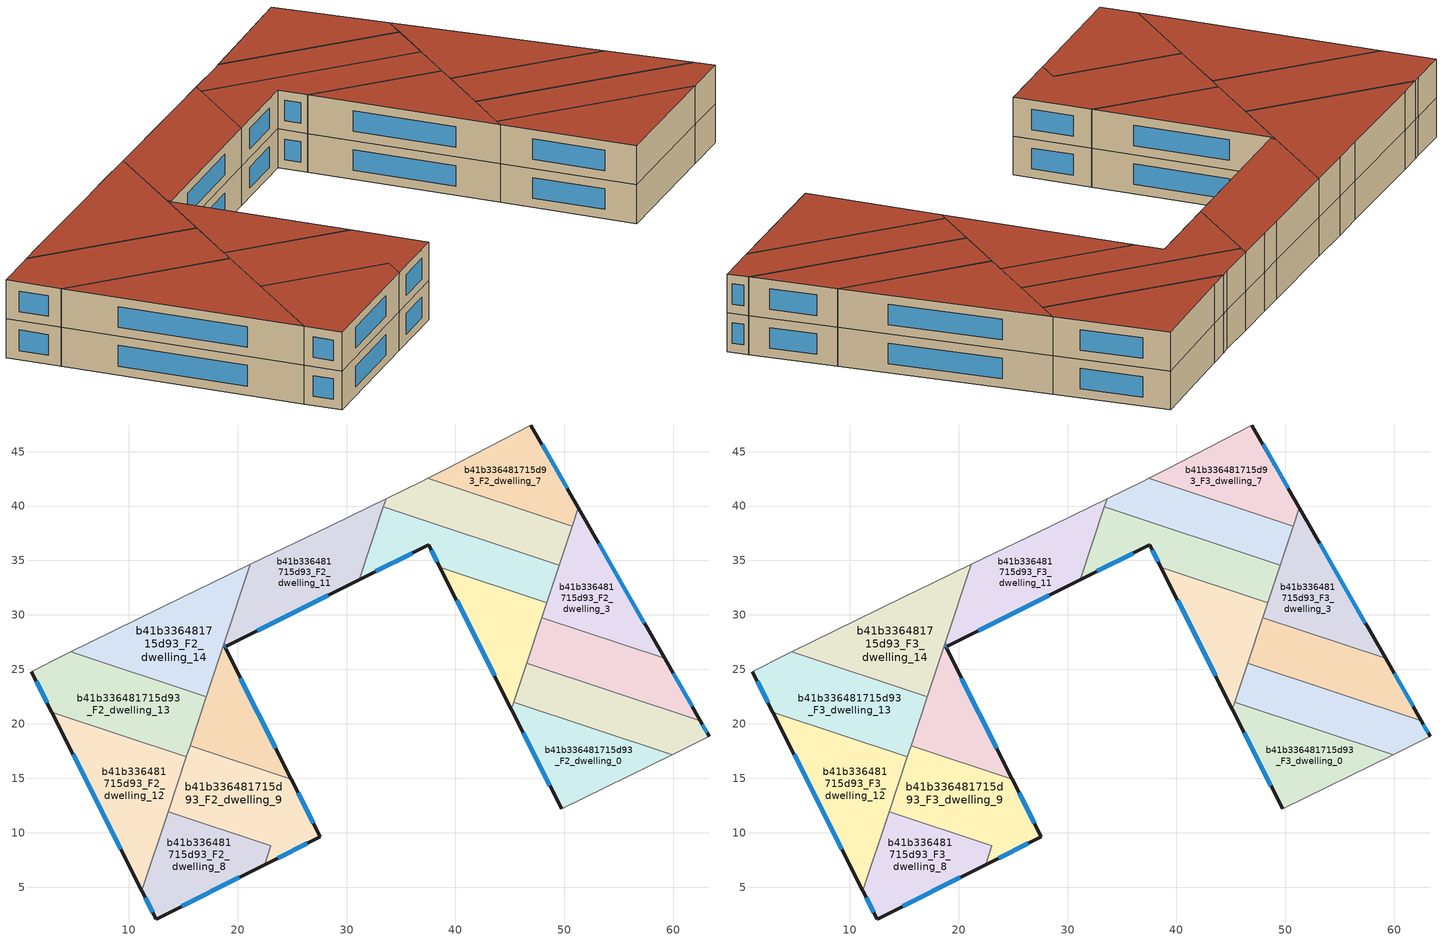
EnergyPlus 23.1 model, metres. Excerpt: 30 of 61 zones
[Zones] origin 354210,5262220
b41b336481715d93_F2_dwelling_0
 floor to b41b336481715d93_F1_dwelling_0 (EU_floor_Construction): 59.89,17.18 49.75,12.18 45.13,21.34 45.35,22 z6
 wall outside (EU_wall_Construction): 45.13,21.34 49.75,12.18 z6:9
 wall to b41b336481715d93_F2_dwelling_1 (EU_wall_Construction): 59.89,17.18 45.35,22 z6:9
 wall adiabatic (EU_wall_Construction): 49.75,12.18 59.89,17.18 z6:9
 wall to b41b336481715d93_F2_dwelling_4 (EU_wall_Construction): 45.35,22 45.13,21.34 z6:9
 window (EU_Window_Construction): 46.22,19.19 48.66,14.33 z6.7:8.3
b41b336481715d93_F2_dwelling_1
 floor to b41b336481715d93_F1_dwelling_1 (EU_floor_Construction): 62.5,20.26 63.3,18.86 59.89,17.18 45.35,22 46.53,25.56 z6
 wall outside (EU_wall_Construction): 63.3,18.86 62.5,20.26 z6:9
 wall adiabatic (EU_wall_Construction): 59.89,17.18 63.3,18.86 z6:9
 wall to b41b336481715d93_F2_dwelling_2 (EU_wall_Construction): 62.5,20.26 46.53,25.56 z6:9
 wall to b41b336481715d93_F2_dwelling_4 (EU_wall_Construction): 46.53,25.56 45.35,22 z6:9
 window (EU_Window_Construction): 63.11,19.19 62.69,19.93 z6.7:8.3
b41b336481715d93_F2_dwelling_10
 floor to b41b336481715d93_F1_dwelling_10 (EU_floor_Construction): 18.93,27.13 18.8,27.06 24.92,14.91 15.64,18 18.78,27.44 z6
 wall outside (EU_wall_Construction): 24.92,14.91 18.8,27.06 18.93,27.13 z6:9
 wall to b41b336481715d93_F2_dwelling_11 (EU_wall_Construction): 18.93,27.13 18.78,27.44 z6:9
 wall to b41b336481715d93_F2_dwelling_9 (EU_wall_Construction): 15.64,18 24.92,14.91 z6:9
 wall to b41b336481715d93_F2_dwelling_14 (EU_wall_Construction): 18.78,27.44 17.12,22.47 z6:9
 wall to b41b336481715d93_F2_dwelling_13 (EU_wall_Construction): 17.12,22.47 15.64,18 z6:9
 window (EU_Window_Construction): 18.83,27.08 18.9,27.11 / 23.48,17.76 20.24,24.21 z6.7:8.3
b41b336481715d93_F2_dwelling_11
 floor to b41b336481715d93_F1_dwelling_11 (EU_floor_Construction): 33.64,40.69 31.17,33.25 18.93,27.13 18.78,27.44 21.17,34.65 28.44,38.16 30.41,39.13 z6
 wall outside (EU_wall_Construction): 18.93,27.13 31.17,33.25 z6:9
 wall adiabatic (EU_wall_Construction): 33.64,40.69 30.41,39.13 28.44,38.16 21.17,34.65 z6:9
 wall to b41b336481715d93_F2_dwelling_5 (EU_wall_Construction): 31.17,33.25 33.39,39.94 z6:9
 wall to b41b336481715d93_F2_dwelling_14 (EU_wall_Construction): 21.17,34.65 18.78,27.44 z6:9
 wall to b41b336481715d93_F2_dwelling_6 (EU_wall_Construction): 33.39,39.94 33.64,40.69 z6:9
 window (EU_Window_Construction): 21.81,28.57 28.29,31.81 z6.7:8.3
b41b336481715d93_F2_dwelling_12
 floor to b41b336481715d93_F1_dwelling_12 (EU_floor_Construction): 15.29,16.96 11.21,4.65 2.93,21.06 z6
 wall outside (EU_wall_Construction): 2.93,21.06 11.21,4.65 z6:9
 wall to b41b336481715d93_F2_dwelling_13 (EU_wall_Construction): 15.29,16.96 2.93,21.06 z6:9
 wall to b41b336481715d93_F2_dwelling_8 (EU_wall_Construction): 11.21,4.65 13.63,11.94 z6:9
 wall to b41b336481715d93_F2_dwelling_9 (EU_wall_Construction): 13.63,11.94 15.29,16.96 z6:9
 window (EU_Window_Construction): 4.88,17.21 9.26,8.5 z6.7:8.3
b41b336481715d93_F2_dwelling_13
 floor to b41b336481715d93_F1_dwelling_13 (EU_floor_Construction): 17.12,22.47 15.29,16.96 2.93,21.06 1.05,24.8 4.12,26.35 4.66,26.61 z6
 wall outside (EU_wall_Construction): 1.05,24.8 2.93,21.06 z6:9
 wall adiabatic (EU_wall_Construction): 4.66,26.61 4.12,26.35 1.05,24.8 z6:9
 wall to b41b336481715d93_F2_dwelling_14 (EU_wall_Construction): 17.12,22.47 4.66,26.61 z6:9
 wall to b41b336481715d93_F2_dwelling_9 (EU_wall_Construction): 15.29,16.96 15.64,17.99 z6:9
 window (EU_Window_Construction): 1.49,23.92 2.49,21.94 z6.7:8.3
b41b336481715d93_F2_dwelling_14
 floor to b41b336481715d93_F1_dwelling_14 (EU_floor_Construction): 21.17,34.65 17.12,22.47 4.66,26.61 6.44,27.49 15.02,31.66 17.57,32.91 z6
 wall adiabatic (EU_wall_Construction): 21.17,34.65 17.57,32.91 15.02,31.66 6.44,27.49 4.66,26.61 z6:9
b41b336481715d93_F2_dwelling_2
 floor to b41b336481715d93_F1_dwelling_2 (EU_floor_Construction): 59.21,26 62.5,20.26 46.53,25.56 47.92,29.75 z6
 wall outside (EU_wall_Construction): 62.5,20.26 59.21,26 z6:9
 wall to b41b336481715d93_F2_dwelling_3 (EU_wall_Construction): 59.21,26 47.92,29.75 z6:9
 wall to b41b336481715d93_F2_dwelling_4 (EU_wall_Construction): 47.92,29.75 46.53,25.56 z6:9
 window (EU_Window_Construction): 61.73,21.61 59.98,24.65 z6.7:8.3
b41b336481715d93_F2_dwelling_3
 floor to b41b336481715d93_F1_dwelling_3 (EU_floor_Construction): 51.28,39.85 59.21,26 47.92,29.75 z6
 wall outside (EU_wall_Construction): 59.21,26 51.28,39.85 z6:9
 wall to b41b336481715d93_F2_dwelling_6 (EU_wall_Construction): 50.71,38.14 49.53,34.58 z6:9
 wall to b41b336481715d93_F2_dwelling_5 (EU_wall_Construction): 49.53,34.58 48.38,31.13 z6:9
 wall to b41b336481715d93_F2_dwelling_7 (EU_wall_Construction): 51.28,39.85 50.71,38.14 z6:9
 wall to b41b336481715d93_F2_dwelling_4 (EU_wall_Construction): 48.38,31.13 47.92,29.75 z6:9
 window (EU_Window_Construction): 57.35,29.25 53.14,36.6 z6.7:8.3
b41b336481715d93_F2_dwelling_4
 floor to b41b336481715d93_F1_dwelling_4 (EU_floor_Construction): 48.38,31.13 45.13,21.34 38.55,34.4 z6
 wall outside (EU_wall_Construction): 38.55,34.4 45.13,21.34 z6:9
 wall to b41b336481715d93_F2_dwelling_5 (EU_wall_Construction): 48.38,31.13 38.55,34.4 z6:9
 window (EU_Window_Construction): 40.1,31.33 43.59,24.41 z6.7:8.3
b41b336481715d93_F2_dwelling_5
 floor to b41b336481715d93_F1_dwelling_5 (EU_floor_Construction): 49.53,34.58 48.38,31.13 38.55,34.4 37.53,36.44 31.17,33.25 33.39,39.94 z6
 wall outside (EU_wall_Construction): 31.17,33.25 37.53,36.44 38.55,34.4 z6:9
 wall to b41b336481715d93_F2_dwelling_6 (EU_wall_Construction): 49.53,34.58 33.39,39.94 z6:9
 window (EU_Window_Construction): 37.77,35.96 38.31,34.88 / 32.66,34 36.03,35.69 z6.7:8.3
b41b336481715d93_F2_dwelling_6
 floor to b41b336481715d93_F1_dwelling_6 (EU_floor_Construction): 50.71,38.14 49.53,34.58 33.39,39.94 33.64,40.69 36.84,42.25 37.43,42.55 z6
 wall to b41b336481715d93_F2_dwelling_7 (EU_wall_Construction): 50.71,38.14 37.43,42.55 z6:9
 wall adiabatic (EU_wall_Construction): 37.43,42.55 36.84,42.25 33.64,40.69 z6:9
b41b336481715d93_F2_dwelling_7
 floor to b41b336481715d93_F1_dwelling_7 (EU_floor_Construction): 46.93,47.44 51.28,39.85 50.71,38.14 37.43,42.55 39.09,43.39 z6
 wall outside (EU_wall_Construction): 51.28,39.85 46.93,47.44 z6:9
 wall adiabatic (EU_wall_Construction): 46.93,47.44 39.09,43.39 37.43,42.55 z6:9
 window (EU_Window_Construction): 50.26,41.64 47.96,45.66 z6.7:8.3
b41b336481715d93_F2_dwelling_8
 floor to b41b336481715d93_F1_dwelling_8 (EU_floor_Construction): 23.05,8.81 22.47,7.07 12.5,2.08 11.21,4.65 13.63,11.94 z6
 wall outside (EU_wall_Construction): 11.21,4.65 12.5,2.08 22.47,7.07 z6:9
 wall to b41b336481715d93_F2_dwelling_9 (EU_wall_Construction): 22.47,7.07 23.05,8.81 13.63,11.94 z6:9
 window (EU_Window_Construction): 14.84,3.25 20.13,5.9 / 11.51,4.04 12.2,2.68 z6.7:8.3
b41b336481715d93_F2_dwelling_9
 floor to b41b336481715d93_F1_dwelling_9 (EU_floor_Construction): 24.92,14.91 27.58,9.63 22.47,7.07 23.05,8.81 13.63,11.94 15.64,18 z6
 wall outside (EU_wall_Construction): 22.47,7.07 27.58,9.63 24.92,14.91 z6:9
 window (EU_Window_Construction): 26.96,10.87 25.55,13.67 / 23.67,7.67 26.38,9.03 z6.7:8.3
b41b336481715d93_F3_dwelling_0
 floor to b41b336481715d93_F2_dwelling_0 (EU_floor_Construction): 59.89,17.18 49.75,12.18 45.13,21.34 45.35,22 z9
 wall outside (EU_wall_Construction): 45.13,21.34 49.75,12.18 z9:12
 wall to b41b336481715d93_F3_dwelling_1 (EU_wall_Construction): 59.89,17.18 45.35,22 z9:12
 wall adiabatic (EU_wall_Construction): 49.75,12.18 59.89,17.18 z9:12
 wall to b41b336481715d93_F3_dwelling_4 (EU_wall_Construction): 45.35,22 45.13,21.34 z9:12
 window (EU_Window_Construction): 46.22,19.19 48.66,14.33 z9.7:11.3
 roof outside (EU_roof_Construction): 59.89,17.18 45.35,22 45.13,21.34 49.75,12.18 z12
b41b336481715d93_F3_dwelling_1
 floor to b41b336481715d93_F2_dwelling_1 (EU_floor_Construction): 62.5,20.26 63.3,18.86 59.89,17.18 45.35,22 46.53,25.56 z9
 wall outside (EU_wall_Construction): 63.3,18.86 62.5,20.26 z9:12
 wall adiabatic (EU_wall_Construction): 59.89,17.18 63.3,18.86 z9:12
 wall to b41b336481715d93_F3_dwelling_2 (EU_wall_Construction): 62.5,20.26 46.53,25.56 z9:12
 wall to b41b336481715d93_F3_dwelling_4 (EU_wall_Construction): 46.53,25.56 45.35,22 z9:12
 window (EU_Window_Construction): 63.11,19.19 62.69,19.93 z9.7:11.3
 roof outside (EU_roof_Construction): 63.3,18.86 62.5,20.26 46.53,25.56 45.35,22 59.89,17.18 z12
b41b336481715d93_F3_dwelling_10
 floor to b41b336481715d93_F2_dwelling_10 (EU_floor_Construction): 18.93,27.13 18.8,27.06 24.92,14.91 15.64,18 18.78,27.44 z9
 wall outside (EU_wall_Construction): 24.92,14.91 18.8,27.06 18.93,27.13 z9:12
 wall to b41b336481715d93_F3_dwelling_11 (EU_wall_Construction): 18.93,27.13 18.78,27.44 z9:12
 wall to b41b336481715d93_F3_dwelling_9 (EU_wall_Construction): 15.64,18 24.92,14.91 z9:12
 wall to b41b336481715d93_F3_dwelling_14 (EU_wall_Construction): 18.78,27.44 17.12,22.47 z9:12
 wall to b41b336481715d93_F3_dwelling_13 (EU_wall_Construction): 17.12,22.47 15.64,18 z9:12
 window (EU_Window_Construction): 18.83,27.08 18.9,27.11 / 23.48,17.76 20.24,24.21 z9.7:11.3
 roof outside (EU_roof_Construction): 24.92,14.91 18.8,27.06 18.93,27.13 18.78,27.44 15.64,18 z12
b41b336481715d93_F3_dwelling_11
 floor to b41b336481715d93_F2_dwelling_11 (EU_floor_Construction): 33.64,40.69 31.17,33.25 18.93,27.13 18.78,27.44 21.17,34.65 28.44,38.16 30.41,39.13 z9
 wall outside (EU_wall_Construction): 18.93,27.13 31.17,33.25 z9:12
 wall adiabatic (EU_wall_Construction): 33.64,40.69 30.41,39.13 28.44,38.16 21.17,34.65 z9:12
 wall to b41b336481715d93_F3_dwelling_5 (EU_wall_Construction): 31.17,33.25 33.39,39.94 z9:12
 wall to b41b336481715d93_F3_dwelling_14 (EU_wall_Construction): 21.17,34.65 18.78,27.44 z9:12
 wall to b41b336481715d93_F3_dwelling_6 (EU_wall_Construction): 33.39,39.94 33.64,40.69 z9:12
 window (EU_Window_Construction): 21.81,28.57 28.29,31.81 z9.7:11.3
 roof outside (EU_roof_Construction): 31.17,33.25 33.64,40.69 30.41,39.13 28.44,38.16 21.17,34.65 18.78,27.44 18.93,27.13 z12
b41b336481715d93_F3_dwelling_12
 floor to b41b336481715d93_F2_dwelling_12 (EU_floor_Construction): 15.29,16.96 11.21,4.65 2.93,21.06 z9
 wall outside (EU_wall_Construction): 2.93,21.06 11.21,4.65 z9:12
 wall to b41b336481715d93_F3_dwelling_13 (EU_wall_Construction): 15.29,16.96 2.93,21.06 z9:12
 wall to b41b336481715d93_F3_dwelling_8 (EU_wall_Construction): 11.21,4.65 13.63,11.94 z9:12
 wall to b41b336481715d93_F3_dwelling_9 (EU_wall_Construction): 13.63,11.94 15.29,16.96 z9:12
 window (EU_Window_Construction): 4.88,17.21 9.26,8.5 z9.7:11.3
 roof outside (EU_roof_Construction): 11.21,4.65 15.29,16.96 2.93,21.06 z12
b41b336481715d93_F3_dwelling_13
 floor to b41b336481715d93_F2_dwelling_13 (EU_floor_Construction): 17.12,22.47 15.29,16.96 2.93,21.06 1.05,24.8 4.12,26.35 4.66,26.61 z9
 wall outside (EU_wall_Construction): 1.05,24.8 2.93,21.06 z9:12
 wall adiabatic (EU_wall_Construction): 4.66,26.61 4.12,26.35 1.05,24.8 z9:12
 wall to b41b336481715d93_F3_dwelling_14 (EU_wall_Construction): 17.12,22.47 4.66,26.61 z9:12
 wall to b41b336481715d93_F3_dwelling_9 (EU_wall_Construction): 15.29,16.96 15.64,17.99 z9:12
 window (EU_Window_Construction): 1.49,23.92 2.49,21.94 z9.7:11.3
 roof outside (EU_roof_Construction): 15.29,16.96 17.12,22.47 4.66,26.61 4.12,26.35 1.05,24.8 2.93,21.06 z12
b41b336481715d93_F3_dwelling_14
 floor to b41b336481715d93_F2_dwelling_14 (EU_floor_Construction): 21.17,34.65 17.12,22.47 4.66,26.61 6.44,27.49 15.02,31.66 17.57,32.91 z9
 wall adiabatic (EU_wall_Construction): 21.17,34.65 17.57,32.91 15.02,31.66 6.44,27.49 4.66,26.61 z9:12
 roof outside (EU_roof_Construction): 17.12,22.47 21.17,34.65 17.57,32.91 15.02,31.66 6.44,27.49 4.66,26.61 z12
b41b336481715d93_F3_dwelling_2
 floor to b41b336481715d93_F2_dwelling_2 (EU_floor_Construction): 59.21,26 62.5,20.26 46.53,25.56 47.92,29.75 z9
 wall outside (EU_wall_Construction): 62.5,20.26 59.21,26 z9:12
 wall to b41b336481715d93_F3_dwelling_3 (EU_wall_Construction): 59.21,26 47.92,29.75 z9:12
 wall to b41b336481715d93_F3_dwelling_4 (EU_wall_Construction): 47.92,29.75 46.53,25.56 z9:12
 window (EU_Window_Construction): 61.73,21.61 59.98,24.65 z9.7:11.3
 roof outside (EU_roof_Construction): 62.5,20.26 59.21,26 47.92,29.75 46.53,25.56 z12
b41b336481715d93_F3_dwelling_3
 floor to b41b336481715d93_F2_dwelling_3 (EU_floor_Construction): 51.28,39.85 59.21,26 47.92,29.75 z9
 wall outside (EU_wall_Construction): 59.21,26 51.28,39.85 z9:12
 wall to b41b336481715d93_F3_dwelling_6 (EU_wall_Construction): 50.71,38.14 49.53,34.58 z9:12
 wall to b41b336481715d93_F3_dwelling_5 (EU_wall_Construction): 49.53,34.58 48.38,31.13 z9:12
 wall to b41b336481715d93_F3_dwelling_7 (EU_wall_Construction): 51.28,39.85 50.71,38.14 z9:12
 wall to b41b336481715d93_F3_dwelling_4 (EU_wall_Construction): 48.38,31.13 47.92,29.75 z9:12
 window (EU_Window_Construction): 57.35,29.25 53.14,36.6 z9.7:11.3
 roof outside (EU_roof_Construction): 59.21,26 51.28,39.85 47.92,29.75 z12
b41b336481715d93_F3_dwelling_4
 floor to b41b336481715d93_F2_dwelling_4 (EU_floor_Construction): 48.38,31.13 45.13,21.34 38.55,34.4 z9
 wall outside (EU_wall_Construction): 38.55,34.4 45.13,21.34 z9:12
 wall to b41b336481715d93_F3_dwelling_5 (EU_wall_Construction): 48.38,31.13 38.55,34.4 z9:12
 window (EU_Window_Construction): 40.1,31.33 43.59,24.41 z9.7:11.3
 roof outside (EU_roof_Construction): 45.13,21.34 48.38,31.13 38.55,34.4 z12
b41b336481715d93_F3_dwelling_5
 floor to b41b336481715d93_F2_dwelling_5 (EU_floor_Construction): 49.53,34.58 48.38,31.13 38.55,34.4 37.53,36.44 31.17,33.25 33.39,39.94 z9
 wall outside (EU_wall_Construction): 31.17,33.25 37.53,36.44 38.55,34.4 z9:12
 wall to b41b336481715d93_F3_dwelling_6 (EU_wall_Construction): 49.53,34.58 33.39,39.94 z9:12
 window (EU_Window_Construction): 37.77,35.96 38.31,34.88 / 32.66,34 36.03,35.69 z9.7:11.3
 roof outside (EU_roof_Construction): 48.38,31.13 49.53,34.58 33.39,39.94 31.17,33.25 37.53,36.44 38.55,34.4 z12
b41b336481715d93_F3_dwelling_6
 floor to b41b336481715d93_F2_dwelling_6 (EU_floor_Construction): 50.71,38.14 49.53,34.58 33.39,39.94 33.64,40.69 36.84,42.25 37.43,42.55 z9
 wall to b41b336481715d93_F3_dwelling_7 (EU_wall_Construction): 50.71,38.14 37.43,42.55 z9:12
 wall adiabatic (EU_wall_Construction): 37.43,42.55 36.84,42.25 33.64,40.69 z9:12
 roof outside (EU_roof_Construction): 49.53,34.58 50.71,38.14 37.43,42.55 36.84,42.25 33.64,40.69 33.39,39.94 z12
b41b336481715d93_F3_dwelling_7
 floor to b41b336481715d93_F2_dwelling_7 (EU_floor_Construction): 46.93,47.44 51.28,39.85 50.71,38.14 37.43,42.55 39.09,43.39 z9
 wall outside (EU_wall_Construction): 51.28,39.85 46.93,47.44 z9:12
 wall adiabatic (EU_wall_Construction): 46.93,47.44 39.09,43.39 37.43,42.55 z9:12
 window (EU_Window_Construction): 50.26,41.64 47.96,45.66 z9.7:11.3
 roof outside (EU_roof_Construction): 50.71,38.14 51.28,39.85 46.93,47.44 39.09,43.39 37.43,42.55 z12
b41b336481715d93_F3_dwelling_8
 floor to b41b336481715d93_F2_dwelling_8 (EU_floor_Construction): 23.05,8.81 22.47,7.07 12.5,2.08 11.21,4.65 13.63,11.94 z9
 wall outside (EU_wall_Construction): 11.21,4.65 12.5,2.08 22.47,7.07 z9:12
 wall to b41b336481715d93_F3_dwelling_9 (EU_wall_Construction): 22.47,7.07 23.05,8.81 13.63,11.94 z9:12
 window (EU_Window_Construction): 14.84,3.25 20.13,5.9 / 11.51,4.04 12.2,2.68 z9.7:11.3
 roof outside (EU_roof_Construction): 22.47,7.07 23.05,8.81 13.63,11.94 11.21,4.65 12.5,2.08 z12
b41b336481715d93_F3_dwelling_9
 floor to b41b336481715d93_F2_dwelling_9 (EU_floor_Construction): 24.92,14.91 27.58,9.63 22.47,7.07 23.05,8.81 13.63,11.94 15.64,18 z9
 wall outside (EU_wall_Construction): 22.47,7.07 27.58,9.63 24.92,14.91 z9:12
 window (EU_Window_Construction): 26.96,10.87 25.55,13.67 / 23.67,7.67 26.38,9.03 z9.7:11.3
 roof outside (EU_roof_Construction): 27.58,9.63 24.92,14.91 15.64,18 13.63,11.94 23.05,8.81 22.47,7.07 z12
[Building]
EU S2 Campaign: North Axis=0; Terrain=City; Solar Distribution=FullExterior
[Site:Location]
Budapest.Ferenc.Liszt.Intl.AP: Latitude=47.437; Longitude=19.256; Time Zone=1; Elevation=185
[SizingPeriod:WeatherFileDays]
AnnualSizingPeriod: Begin Month=1; Begin Day of Month=1; End Month=12; End Day of Month=31; Day of Week for Start Day=Monday; Use Weather File Daylight Saving Period=No; Use Weather File Rain and Snow Indicators=No
[MATERIAL]
EU_InternalMass_Material: Roughness=MediumRough; Thickness=0.1; Conductivity=1; Density=1800; Specific Heat=900; Thermal Absorptance=0.9; Solar Absorptance=0.7; Visible Absorptance=0.7
[MATERIAL:NOMASS] Roughness=MediumRough; Thermal Absorptance=0.9; Solar Absorptance=0.7; Visible Absorptance=0.7
Name | Thermal Resistance
EU_wall_NoMass | 0.832559
EU_roof_NoMass | 1.39638
EU_floor_NoMass | 0.872794
[WINDOWMATERIAL:SIMPLEGLAZINGSYSTEM]
EU_Window_SimpleGlazing: UFactor=2.79869; Solar Heat Gain Coefficient=0.75; Visible Transmittance=0.75
[CONSTRUCTION]
EU_wall_Construction: EU_wall_NoMass
EU_roof_Construction: EU_roof_NoMass
EU_floor_Construction: EU_floor_NoMass
EU_Window_Construction: EU_Window_SimpleGlazing
EU_InternalMass_Construction: EU_InternalMass_Material
[ZONE] Type=1; Multiplier=1; Ceiling Height=autocalculate; Floor Area=autocalculate; Part of Total Floor Area=Yes
Name | Volume
b41b336481715d93_F2_dwelling_0; b41b336481715d93_F3_dwelling_0 | 189.968
b41b336481715d93_F2_dwelling_1; b41b336481715d93_F3_dwelling_1 | 189.98
b41b336481715d93_F2_dwelling_10; b41b336481715d93_F3_dwelling_10 | 143.08
b41b336481715d93_F2_dwelling_11; b41b336481715d93_F3_dwelling_11 | 236.88
b41b336481715d93_F2_dwelling_12; b41b336481715d93_F3_dwelling_12 | 253.313
b41b336481715d93_F2_dwelling_13; b41b336481715d93_F3_dwelling_13 | 253.34
b41b336481715d93_F2_dwelling_14; b41b336481715d93_F3_dwelling_14 | 253.299
b41b336481715d93_F2_dwelling_2; b41b336481715d93_F3_dwelling_2 | 189.974
b41b336481715d93_F2_dwelling_3; b41b336481715d93_F3_dwelling_3 | 189.967
b41b336481715d93_F2_dwelling_4; b41b336481715d93_F3_dwelling_4 | 160.241
b41b336481715d93_F2_dwelling_5; b41b336481715d93_F3_dwelling_5 | 195.271
b41b336481715d93_F2_dwelling_6; b41b336481715d93_F3_dwelling_6 | 177.77
b41b336481715d93_F2_dwelling_7; b41b336481715d93_F3_dwelling_7 | 177.728
b41b336481715d93_F2_dwelling_8; b41b336481715d93_F3_dwelling_8 | 189.995
b41b336481715d93_F2_dwelling_9; b41b336481715d93_F3_dwelling_9 | 238.917
[INTERNALMASS] Construction=EU_InternalMass_Construction
Name | Zone or ZoneList | Surface Area
b41b336481715d93_F2_dwelling_0_EU_InternalMass | b41b336481715d93_F2_dwelling_0 | 63.3225
b41b336481715d93_F2_dwelling_1_EU_InternalMass | b41b336481715d93_F2_dwelling_1 | 63.3265
b41b336481715d93_F2_dwelling_2_EU_InternalMass | b41b336481715d93_F2_dwelling_2 | 63.3248
b41b336481715d93_F2_dwelling_3_EU_InternalMass | b41b336481715d93_F2_dwelling_3 | 63.3224
b41b336481715d93_F2_dwelling_4_EU_InternalMass | b41b336481715d93_F2_dwelling_4 | 53.4137
b41b336481715d93_F2_dwelling_5_EU_InternalMass | b41b336481715d93_F2_dwelling_5 | 65.0902
b41b336481715d93_F2_dwelling_6_EU_InternalMass | b41b336481715d93_F2_dwelling_6 | 59.2566
b41b336481715d93_F2_dwelling_7_EU_InternalMass | b41b336481715d93_F2_dwelling_7 | 59.2427
b41b336481715d93_F2_dwelling_8_EU_InternalMass | b41b336481715d93_F2_dwelling_8 | 63.3316
b41b336481715d93_F2_dwelling_9_EU_InternalMass | b41b336481715d93_F2_dwelling_9 | 79.6386
b41b336481715d93_F2_dwelling_10_EU_InternalMass | b41b336481715d93_F2_dwelling_10 | 47.6934
b41b336481715d93_F2_dwelling_11_EU_InternalMass | b41b336481715d93_F2_dwelling_11 | 78.9574
b41b336481715d93_F2_dwelling_12_EU_InternalMass | b41b336481715d93_F2_dwelling_12 | 84.4376
b41b336481715d93_F2_dwelling_13_EU_InternalMass | b41b336481715d93_F2_dwelling_13 | 84.4466
b41b336481715d93_F2_dwelling_14_EU_InternalMass | b41b336481715d93_F2_dwelling_14 | 84.4331
b41b336481715d93_F3_dwelling_0_EU_InternalMass | b41b336481715d93_F3_dwelling_0 | 63.3225
b41b336481715d93_F3_dwelling_1_EU_InternalMass | b41b336481715d93_F3_dwelling_1 | 63.3265
b41b336481715d93_F3_dwelling_2_EU_InternalMass | b41b336481715d93_F3_dwelling_2 | 63.3248
b41b336481715d93_F3_dwelling_3_EU_InternalMass | b41b336481715d93_F3_dwelling_3 | 63.3224
b41b336481715d93_F3_dwelling_4_EU_InternalMass | b41b336481715d93_F3_dwelling_4 | 53.4137
b41b336481715d93_F3_dwelling_5_EU_InternalMass | b41b336481715d93_F3_dwelling_5 | 65.0902
b41b336481715d93_F3_dwelling_6_EU_InternalMass | b41b336481715d93_F3_dwelling_6 | 59.2566
b41b336481715d93_F3_dwelling_7_EU_InternalMass | b41b336481715d93_F3_dwelling_7 | 59.2427
b41b336481715d93_F3_dwelling_8_EU_InternalMass | b41b336481715d93_F3_dwelling_8 | 63.3316
b41b336481715d93_F3_dwelling_9_EU_InternalMass | b41b336481715d93_F3_dwelling_9 | 79.6386
b41b336481715d93_F3_dwelling_10_EU_InternalMass | b41b336481715d93_F3_dwelling_10 | 47.6934
b41b336481715d93_F3_dwelling_11_EU_InternalMass | b41b336481715d93_F3_dwelling_11 | 78.9574
b41b336481715d93_F3_dwelling_12_EU_InternalMass | b41b336481715d93_F3_dwelling_12 | 84.4376
b41b336481715d93_F3_dwelling_13_EU_InternalMass | b41b336481715d93_F3_dwelling_13 | 84.4466
b41b336481715d93_F3_dwelling_14_EU_InternalMass | b41b336481715d93_F3_dwelling_14 | 84.4331
[OTHEREQUIPMENT] Fuel Type=Electricity; Design Level Calculation Method=Watts/Area; Power per Zone Floor Area=1; Fraction Latent=0; Fraction Radiant=0; Fraction Lost=0; Carbon Dioxide Generation Rate=0; EndUse Subcategory=EU_Step8_InternalGains
Name | Zone or ZoneList or Space or SpaceList | Schedule
EU_Step8_InternalGain_b41b336481715d93_F2_dwelling_0_f000 | b41b336481715d93_F2_dwelling_0 | EU_Step8_GainSchedule_b41b336481715d93_F2_dwelling_0_f000
EU_Step8_InternalGain_b41b336481715d93_F2_dwelling_1_f000 | b41b336481715d93_F2_dwelling_1 | EU_Step8_GainSchedule_b41b336481715d93_F2_dwelling_1_f000
EU_Step8_InternalGain_b41b336481715d93_F2_dwelling_2_f000 | b41b336481715d93_F2_dwelling_2 | EU_Step8_GainSchedule_b41b336481715d93_F2_dwelling_2_f000
EU_Step8_InternalGain_b41b336481715d93_F2_dwelling_3_f000 | b41b336481715d93_F2_dwelling_3 | EU_Step8_GainSchedule_b41b336481715d93_F2_dwelling_3_f000
EU_Step8_InternalGain_b41b336481715d93_F2_dwelling_4_f000 | b41b336481715d93_F2_dwelling_4 | EU_Step8_GainSchedule_b41b336481715d93_F2_dwelling_4_f000
EU_Step8_InternalGain_b41b336481715d93_F2_dwelling_5_f000 | b41b336481715d93_F2_dwelling_5 | EU_Step8_GainSchedule_b41b336481715d93_F2_dwelling_5_f000
EU_Step8_InternalGain_b41b336481715d93_F2_dwelling_6_f000 | b41b336481715d93_F2_dwelling_6 | EU_Step8_GainSchedule_b41b336481715d93_F2_dwelling_6_f000
EU_Step8_InternalGain_b41b336481715d93_F2_dwelling_7_f000 | b41b336481715d93_F2_dwelling_7 | EU_Step8_GainSchedule_b41b336481715d93_F2_dwelling_7_f000
EU_Step8_InternalGain_b41b336481715d93_F2_dwelling_8_f000 | b41b336481715d93_F2_dwelling_8 | EU_Step8_GainSchedule_b41b336481715d93_F2_dwelling_8_f000
EU_Step8_InternalGain_b41b336481715d93_F2_dwelling_9_f000 | b41b336481715d93_F2_dwelling_9 | EU_Step8_GainSchedule_b41b336481715d93_F2_dwelling_9_f000
EU_Step8_InternalGain_b41b336481715d93_F2_dwelling_10_f000 | b41b336481715d93_F2_dwelling_10 | EU_Step8_GainSchedule_b41b336481715d93_F2_dwelling_10_f000
EU_Step8_InternalGain_b41b336481715d93_F2_dwelling_11_f000 | b41b336481715d93_F2_dwelling_11 | EU_Step8_GainSchedule_b41b336481715d93_F2_dwelling_11_f000
EU_Step8_InternalGain_b41b336481715d93_F2_dwelling_12_f000 | b41b336481715d93_F2_dwelling_12 | EU_Step8_GainSchedule_b41b336481715d93_F2_dwelling_12_f000
EU_Step8_InternalGain_b41b336481715d93_F2_dwelling_13_f000 | b41b336481715d93_F2_dwelling_13 | EU_Step8_GainSchedule_b41b336481715d93_F2_dwelling_13_f000
EU_Step8_InternalGain_b41b336481715d93_F2_dwelling_14_f000 | b41b336481715d93_F2_dwelling_14 | EU_Step8_GainSchedule_b41b336481715d93_F2_dwelling_14_f000
EU_Step8_InternalGain_b41b336481715d93_F3_dwelling_0_f000 | b41b336481715d93_F3_dwelling_0 | EU_Step8_GainSchedule_b41b336481715d93_F3_dwelling_0_f000
EU_Step8_InternalGain_b41b336481715d93_F3_dwelling_1_f000 | b41b336481715d93_F3_dwelling_1 | EU_Step8_GainSchedule_b41b336481715d93_F3_dwelling_1_f000
EU_Step8_InternalGain_b41b336481715d93_F3_dwelling_2_f000 | b41b336481715d93_F3_dwelling_2 | EU_Step8_GainSchedule_b41b336481715d93_F3_dwelling_2_f000
EU_Step8_InternalGain_b41b336481715d93_F3_dwelling_3_f000 | b41b336481715d93_F3_dwelling_3 | EU_Step8_GainSchedule_b41b336481715d93_F3_dwelling_3_f000
EU_Step8_InternalGain_b41b336481715d93_F3_dwelling_4_f000 | b41b336481715d93_F3_dwelling_4 | EU_Step8_GainSchedule_b41b336481715d93_F3_dwelling_4_f000
EU_Step8_InternalGain_b41b336481715d93_F3_dwelling_5_f000 | b41b336481715d93_F3_dwelling_5 | EU_Step8_GainSchedule_b41b336481715d93_F3_dwelling_5_f000
EU_Step8_InternalGain_b41b336481715d93_F3_dwelling_6_f000 | b41b336481715d93_F3_dwelling_6 | EU_Step8_GainSchedule_b41b336481715d93_F3_dwelling_6_f000
EU_Step8_InternalGain_b41b336481715d93_F3_dwelling_7_f000 | b41b336481715d93_F3_dwelling_7 | EU_Step8_GainSchedule_b41b336481715d93_F3_dwelling_7_f000
EU_Step8_InternalGain_b41b336481715d93_F3_dwelling_8_f000 | b41b336481715d93_F3_dwelling_8 | EU_Step8_GainSchedule_b41b336481715d93_F3_dwelling_8_f000
EU_Step8_InternalGain_b41b336481715d93_F3_dwelling_9_f000 | b41b336481715d93_F3_dwelling_9 | EU_Step8_GainSchedule_b41b336481715d93_F3_dwelling_9_f000
EU_Step8_InternalGain_b41b336481715d93_F3_dwelling_10_f000 | b41b336481715d93_F3_dwelling_10 | EU_Step8_GainSchedule_b41b336481715d93_F3_dwelling_10_f000
EU_Step8_InternalGain_b41b336481715d93_F3_dwelling_11_f000 | b41b336481715d93_F3_dwelling_11 | EU_Step8_GainSchedule_b41b336481715d93_F3_dwelling_11_f000
EU_Step8_InternalGain_b41b336481715d93_F3_dwelling_12_f000 | b41b336481715d93_F3_dwelling_12 | EU_Step8_GainSchedule_b41b336481715d93_F3_dwelling_12_f000
EU_Step8_InternalGain_b41b336481715d93_F3_dwelling_13_f000 | b41b336481715d93_F3_dwelling_13 | EU_Step8_GainSchedule_b41b336481715d93_F3_dwelling_13_f000
EU_Step8_InternalGain_b41b336481715d93_F3_dwelling_14_f000 | b41b336481715d93_F3_dwelling_14 | EU_Step8_GainSchedule_b41b336481715d93_F3_dwelling_14_f000
[ZONEVENTILATION:DESIGNFLOWRATE] Schedule=EU_AlwaysOn; Design Flow Rate Calculation Method=AirChanges/Hour; Air Changes per Hour=0.475469; Ventilation Type=Natural; Fan Pressure Rise=0; Fan Total Efficiency=1; Constant Term Coefficient=1; Temperature Term Coefficient=0; Velocity Term Coefficient=0; Velocity Squared Term Coefficient=0; Minimum Indoor Temperature=-100; Maximum Indoor Temperature=100; Delta Temperature=-100; Minimum Outdoor Temperature=-100; Maximum Outdoor Temperature=100; Maximum Wind Speed=40
Name | Zone or ZoneList or Space or SpaceList
EU_ConstantAir_b41b336481715d93_F2_dwelling_0 | b41b336481715d93_F2_dwelling_0
EU_ConstantAir_b41b336481715d93_F2_dwelling_1 | b41b336481715d93_F2_dwelling_1
EU_ConstantAir_b41b336481715d93_F2_dwelling_2 | b41b336481715d93_F2_dwelling_2
EU_ConstantAir_b41b336481715d93_F2_dwelling_3 | b41b336481715d93_F2_dwelling_3
EU_ConstantAir_b41b336481715d93_F2_dwelling_4 | b41b336481715d93_F2_dwelling_4
EU_ConstantAir_b41b336481715d93_F2_dwelling_5 | b41b336481715d93_F2_dwelling_5
EU_ConstantAir_b41b336481715d93_F2_dwelling_6 | b41b336481715d93_F2_dwelling_6
EU_ConstantAir_b41b336481715d93_F2_dwelling_7 | b41b336481715d93_F2_dwelling_7
EU_ConstantAir_b41b336481715d93_F2_dwelling_8 | b41b336481715d93_F2_dwelling_8
EU_ConstantAir_b41b336481715d93_F2_dwelling_9 | b41b336481715d93_F2_dwelling_9
EU_ConstantAir_b41b336481715d93_F2_dwelling_10 | b41b336481715d93_F2_dwelling_10
EU_ConstantAir_b41b336481715d93_F2_dwelling_11 | b41b336481715d93_F2_dwelling_11
EU_ConstantAir_b41b336481715d93_F2_dwelling_12 | b41b336481715d93_F2_dwelling_12
EU_ConstantAir_b41b336481715d93_F2_dwelling_13 | b41b336481715d93_F2_dwelling_13
EU_ConstantAir_b41b336481715d93_F2_dwelling_14 | b41b336481715d93_F2_dwelling_14
EU_ConstantAir_b41b336481715d93_F3_dwelling_0 | b41b336481715d93_F3_dwelling_0
EU_ConstantAir_b41b336481715d93_F3_dwelling_1 | b41b336481715d93_F3_dwelling_1
EU_ConstantAir_b41b336481715d93_F3_dwelling_2 | b41b336481715d93_F3_dwelling_2
EU_ConstantAir_b41b336481715d93_F3_dwelling_3 | b41b336481715d93_F3_dwelling_3
EU_ConstantAir_b41b336481715d93_F3_dwelling_4 | b41b336481715d93_F3_dwelling_4
EU_ConstantAir_b41b336481715d93_F3_dwelling_5 | b41b336481715d93_F3_dwelling_5
EU_ConstantAir_b41b336481715d93_F3_dwelling_6 | b41b336481715d93_F3_dwelling_6
EU_ConstantAir_b41b336481715d93_F3_dwelling_7 | b41b336481715d93_F3_dwelling_7
EU_ConstantAir_b41b336481715d93_F3_dwelling_8 | b41b336481715d93_F3_dwelling_8
EU_ConstantAir_b41b336481715d93_F3_dwelling_9 | b41b336481715d93_F3_dwelling_9
EU_ConstantAir_b41b336481715d93_F3_dwelling_10 | b41b336481715d93_F3_dwelling_10
EU_ConstantAir_b41b336481715d93_F3_dwelling_11 | b41b336481715d93_F3_dwelling_11
EU_ConstantAir_b41b336481715d93_F3_dwelling_12 | b41b336481715d93_F3_dwelling_12
EU_ConstantAir_b41b336481715d93_F3_dwelling_13 | b41b336481715d93_F3_dwelling_13
EU_ConstantAir_b41b336481715d93_F3_dwelling_14 | b41b336481715d93_F3_dwelling_14
[HVACTEMPLATE:THERMOSTAT] Constant Heating Setpoint=20; Constant Cooling Setpoint=50
EU_HeatOnly_b41b336481715d93_F0_dwelling_0; EU_HeatOnly_b41b336481715d93_F0_dwelling_1; EU_HeatOnly_b41b336481715d93_F0_dwelling_2; EU_HeatOnly_b41b336481715d93_F0_dwelling_3; EU_HeatOnly_b41b336481715d93_F0_dwelling_4; EU_HeatOnly_b41b336481715d93_F0_dwelling_5; EU_HeatOnly_b41b336481715d93_F0_dwelling_6; EU_HeatOnly_b41b336481715d93_F0_dwelling_7; EU_HeatOnly_b41b336481715d93_F0_dwelling_8; EU_HeatOnly_b41b336481715d93_F0_dwelling_9; EU_HeatOnly_b41b336481715d93_F0_dwelling_10; EU_HeatOnly_b41b336481715d93_F0_dwelling_11; EU_HeatOnly_b41b336481715d93_F0_dwelling_12; EU_HeatOnly_b41b336481715d93_F0_dwelling_13; EU_HeatOnly_b41b336481715d93_F0_dwelling_14; EU_HeatOnly_b41b336481715d93_F0_dwelling_15; EU_HeatOnly_b41b336481715d93_F1_dwelling_0; EU_HeatOnly_b41b336481715d93_F1_dwelling_1; EU_HeatOnly_b41b336481715d93_F1_dwelling_2; EU_HeatOnly_b41b336481715d93_F1_dwelling_3; EU_HeatOnly_b41b336481715d93_F1_dwelling_4; EU_HeatOnly_b41b336481715d93_F1_dwelling_5; EU_HeatOnly_b41b336481715d93_F1_dwelling_6; EU_HeatOnly_b41b336481715d93_F1_dwelling_7; EU_HeatOnly_b41b336481715d93_F1_dwelling_8; EU_HeatOnly_b41b336481715d93_F1_dwelling_9; EU_HeatOnly_b41b336481715d93_F1_dwelling_10; EU_HeatOnly_b41b336481715d93_F1_dwelling_11; EU_HeatOnly_b41b336481715d93_F1_dwelling_12; EU_HeatOnly_b41b336481715d93_F1_dwelling_13; EU_HeatOnly_b41b336481715d93_F1_dwelling_14; EU_HeatOnly_b41b336481715d93_F2_dwelling_0; EU_HeatOnly_b41b336481715d93_F2_dwelling_1; EU_HeatOnly_b41b336481715d93_F2_dwelling_2; EU_HeatOnly_b41b336481715d93_F2_dwelling_3; EU_HeatOnly_b41b336481715d93_F2_dwelling_4; EU_HeatOnly_b41b336481715d93_F2_dwelling_5; EU_HeatOnly_b41b336481715d93_F2_dwelling_6; EU_HeatOnly_b41b336481715d93_F2_dwelling_7; EU_HeatOnly_b41b336481715d93_F2_dwelling_8; EU_HeatOnly_b41b336481715d93_F2_dwelling_9; EU_HeatOnly_b41b336481715d93_F2_dwelling_10; EU_HeatOnly_b41b336481715d93_F2_dwelling_11; EU_HeatOnly_b41b336481715d93_F2_dwelling_12; EU_HeatOnly_b41b336481715d93_F2_dwelling_13; EU_HeatOnly_b41b336481715d93_F2_dwelling_14; EU_HeatOnly_b41b336481715d93_F3_dwelling_0; EU_HeatOnly_b41b336481715d93_F3_dwelling_1; EU_HeatOnly_b41b336481715d93_F3_dwelling_2; EU_HeatOnly_b41b336481715d93_F3_dwelling_3; EU_HeatOnly_b41b336481715d93_F3_dwelling_4; EU_HeatOnly_b41b336481715d93_F3_dwelling_5; EU_HeatOnly_b41b336481715d93_F3_dwelling_6; EU_HeatOnly_b41b336481715d93_F3_dwelling_7; EU_HeatOnly_b41b336481715d93_F3_dwelling_8; EU_HeatOnly_b41b336481715d93_F3_dwelling_9; EU_HeatOnly_b41b336481715d93_F3_dwelling_10; EU_HeatOnly_b41b336481715d93_F3_dwelling_11; EU_HeatOnly_b41b336481715d93_F3_dwelling_12; EU_HeatOnly_b41b336481715d93_F3_dwelling_13; EU_HeatOnly_b41b336481715d93_F3_dwelling_14
[HVACTEMPLATE:ZONE:IDEALLOADSAIRSYSTEM] System Availability Schedule=EU_AlwaysOn; Maximum Heating Supply Air Temperature=50; Minimum Cooling Supply Air Temperature=13; Maximum Heating Supply Air Humidity Ratio=0.0156; Minimum Cooling Supply Air Humidity Ratio=0.0077; Heating Limit=NoLimit; Cooling Limit=NoLimit; Heating Availability Schedule=EU_AlwaysOn; Cooling Availability Schedule=EU_CoolingOff; Dehumidification Control Type=ConstantSensibleHeatRatio; Cooling Sensible Heat Ratio=0.7; Dehumidification Setpoint=60; Humidification Control Type=None; Humidification Setpoint=30; Outdoor Air Method=None; Outdoor Air Flow Rate per Person=0.00944; Outdoor Air Flow Rate per Zone Floor Area=0; Outdoor Air Flow Rate per Zone=0; Demand Controlled Ventilation Type=None; Outdoor Air Economizer Type=NoEconomizer; Heat Recovery Type=None; Sensible Heat Recovery Effectiveness=0.7; Latent Heat Recovery Effectiveness=0.65
Name | Template Thermostat
b41b336481715d93_F2_dwelling_0 | EU_HeatOnly_b41b336481715d93_F2_dwelling_0
b41b336481715d93_F2_dwelling_1 | EU_HeatOnly_b41b336481715d93_F2_dwelling_1
b41b336481715d93_F2_dwelling_2 | EU_HeatOnly_b41b336481715d93_F2_dwelling_2
b41b336481715d93_F2_dwelling_3 | EU_HeatOnly_b41b336481715d93_F2_dwelling_3
b41b336481715d93_F2_dwelling_4 | EU_HeatOnly_b41b336481715d93_F2_dwelling_4
b41b336481715d93_F2_dwelling_5 | EU_HeatOnly_b41b336481715d93_F2_dwelling_5
b41b336481715d93_F2_dwelling_6 | EU_HeatOnly_b41b336481715d93_F2_dwelling_6
b41b336481715d93_F2_dwelling_7 | EU_HeatOnly_b41b336481715d93_F2_dwelling_7
b41b336481715d93_F2_dwelling_8 | EU_HeatOnly_b41b336481715d93_F2_dwelling_8
b41b336481715d93_F2_dwelling_9 | EU_HeatOnly_b41b336481715d93_F2_dwelling_9
b41b336481715d93_F2_dwelling_10 | EU_HeatOnly_b41b336481715d93_F2_dwelling_10
b41b336481715d93_F2_dwelling_11 | EU_HeatOnly_b41b336481715d93_F2_dwelling_11
b41b336481715d93_F2_dwelling_12 | EU_HeatOnly_b41b336481715d93_F2_dwelling_12
b41b336481715d93_F2_dwelling_13 | EU_HeatOnly_b41b336481715d93_F2_dwelling_13
b41b336481715d93_F2_dwelling_14 | EU_HeatOnly_b41b336481715d93_F2_dwelling_14
b41b336481715d93_F3_dwelling_0 | EU_HeatOnly_b41b336481715d93_F3_dwelling_0
b41b336481715d93_F3_dwelling_1 | EU_HeatOnly_b41b336481715d93_F3_dwelling_1
b41b336481715d93_F3_dwelling_2 | EU_HeatOnly_b41b336481715d93_F3_dwelling_2
b41b336481715d93_F3_dwelling_3 | EU_HeatOnly_b41b336481715d93_F3_dwelling_3
b41b336481715d93_F3_dwelling_4 | EU_HeatOnly_b41b336481715d93_F3_dwelling_4
b41b336481715d93_F3_dwelling_5 | EU_HeatOnly_b41b336481715d93_F3_dwelling_5
b41b336481715d93_F3_dwelling_6 | EU_HeatOnly_b41b336481715d93_F3_dwelling_6
b41b336481715d93_F3_dwelling_7 | EU_HeatOnly_b41b336481715d93_F3_dwelling_7
b41b336481715d93_F3_dwelling_8 | EU_HeatOnly_b41b336481715d93_F3_dwelling_8
b41b336481715d93_F3_dwelling_9 | EU_HeatOnly_b41b336481715d93_F3_dwelling_9
b41b336481715d93_F3_dwelling_10 | EU_HeatOnly_b41b336481715d93_F3_dwelling_10
b41b336481715d93_F3_dwelling_11 | EU_HeatOnly_b41b336481715d93_F3_dwelling_11
b41b336481715d93_F3_dwelling_12 | EU_HeatOnly_b41b336481715d93_F3_dwelling_12
b41b336481715d93_F3_dwelling_13 | EU_HeatOnly_b41b336481715d93_F3_dwelling_13
b41b336481715d93_F3_dwelling_14 | EU_HeatOnly_b41b336481715d93_F3_dwelling_14
[SIZING:ZONE] Zone Cooling Design Supply Air Temperature Input Method=SupplyAirTemperature; Zone Cooling Design Supply Air Temperature=13; Zone Heating Design Supply Air Temperature Input Method=SupplyAirTemperature; Zone Heating Design Supply Air Temperature=50; Zone Cooling Design Supply Air Humidity Ratio=0.008; Zone Heating Design Supply Air Humidity Ratio=0.008; Cooling Design Air Flow Method=DesignDay; Cooling Design Air Flow Rate=0; Cooling Minimum Air Flow per Zone Floor Area=0.000762; Cooling Minimum Air Flow=0; Cooling Minimum Air Flow Fraction=0.2; Heating Design Air Flow Method=DesignDay; Heating Design Air Flow Rate=0; Heating Maximum Air Flow per Zone Floor Area=0.002032; Heating Maximum Air Flow=0.141576; Heating Maximum Air Flow Fraction=0.3; Account for Dedicated Outdoor Air System=No; Dedicated Outdoor Air System Control Strategy=NeutralSupplyAir; Dedicated Outdoor Air Low Setpoint Temperature for Design=autosize; Dedicated Outdoor Air High Setpoint Temperature for Design=autosize; Zone Load Sizing Method=Sensible Load Only No Latent Load; Zone Latent Cooling Design Supply Air Humidity Ratio Input Method=HumidityRatioDifference; Zone Cooling Design Supply Air Humidity Ratio Difference=0.005; Zone Latent Heating Design Supply Air Humidity Ratio Input Method=HumidityRatioDifference; Zone Humidification Design Supply Air Humidity Ratio Difference=0.005
b41b336481715d93_F2_dwelling_0; b41b336481715d93_F2_dwelling_1; b41b336481715d93_F2_dwelling_2; b41b336481715d93_F2_dwelling_3; b41b336481715d93_F2_dwelling_4; b41b336481715d93_F2_dwelling_5; b41b336481715d93_F2_dwelling_6; b41b336481715d93_F2_dwelling_7; b41b336481715d93_F2_dwelling_8; b41b336481715d93_F2_dwelling_9; b41b336481715d93_F2_dwelling_10; b41b336481715d93_F2_dwelling_11; b41b336481715d93_F2_dwelling_12; b41b336481715d93_F2_dwelling_13; b41b336481715d93_F2_dwelling_14; b41b336481715d93_F3_dwelling_0; b41b336481715d93_F3_dwelling_1; b41b336481715d93_F3_dwelling_2; b41b336481715d93_F3_dwelling_3; b41b336481715d93_F3_dwelling_4; b41b336481715d93_F3_dwelling_5; b41b336481715d93_F3_dwelling_6; b41b336481715d93_F3_dwelling_7; b41b336481715d93_F3_dwelling_8; b41b336481715d93_F3_dwelling_9; b41b336481715d93_F3_dwelling_10; b41b336481715d93_F3_dwelling_11; b41b336481715d93_F3_dwelling_12; b41b336481715d93_F3_dwelling_13; b41b336481715d93_F3_dwelling_14
[SCHEDULE:CONSTANT]
Name | Hourly Value
EU_AlwaysOn | 1
EU_CoolingOff | 0
[SCHEDULE:FILE] Column Number=1; Rows to Skip at Top=0; Number of Hours of Data=8760; Column Separator=Comma; Interpolate to Timestep=No; Minutes per Item=60; Adjust Schedule for Daylight Savings=Yes
Name | File
EU_Step8_GainSchedule_b41b336481715d93_F2_dwelling_0_f000 | ../../schedules/b41b336481715d93/b41b336481715d93_F2_dwelling_0_f000_gain.csv
EU_Step8_GainSchedule_b41b336481715d93_F2_dwelling_1_f000 | ../../schedules/b41b336481715d93/b41b336481715d93_F2_dwelling_1_f000_gain.csv
EU_Step8_GainSchedule_b41b336481715d93_F2_dwelling_2_f000 | ../../schedules/b41b336481715d93/b41b336481715d93_F2_dwelling_2_f000_gain.csv
EU_Step8_GainSchedule_b41b336481715d93_F2_dwelling_3_f000 | ../../schedules/b41b336481715d93/b41b336481715d93_F2_dwelling_3_f000_gain.csv
EU_Step8_GainSchedule_b41b336481715d93_F2_dwelling_4_f000 | ../../schedules/b41b336481715d93/b41b336481715d93_F2_dwelling_4_f000_gain.csv
EU_Step8_GainSchedule_b41b336481715d93_F2_dwelling_5_f000 | ../../schedules/b41b336481715d93/b41b336481715d93_F2_dwelling_5_f000_gain.csv
EU_Step8_GainSchedule_b41b336481715d93_F2_dwelling_6_f000 | ../../schedules/b41b336481715d93/b41b336481715d93_F2_dwelling_6_f000_gain.csv
EU_Step8_GainSchedule_b41b336481715d93_F2_dwelling_7_f000 | ../../schedules/b41b336481715d93/b41b336481715d93_F2_dwelling_7_f000_gain.csv
EU_Step8_GainSchedule_b41b336481715d93_F2_dwelling_8_f000 | ../../schedules/b41b336481715d93/b41b336481715d93_F2_dwelling_8_f000_gain.csv
EU_Step8_GainSchedule_b41b336481715d93_F2_dwelling_9_f000 | ../../schedules/b41b336481715d93/b41b336481715d93_F2_dwelling_9_f000_gain.csv
EU_Step8_GainSchedule_b41b336481715d93_F2_dwelling_10_f000 | ../../schedules/b41b336481715d93/b41b336481715d93_F2_dwelling_10_f000_gain.csv
EU_Step8_GainSchedule_b41b336481715d93_F2_dwelling_11_f000 | ../../schedules/b41b336481715d93/b41b336481715d93_F2_dwelling_11_f000_gain.csv
EU_Step8_GainSchedule_b41b336481715d93_F2_dwelling_12_f000 | ../../schedules/b41b336481715d93/b41b336481715d93_F2_dwelling_12_f000_gain.csv
EU_Step8_GainSchedule_b41b336481715d93_F2_dwelling_13_f000 | ../../schedules/b41b336481715d93/b41b336481715d93_F2_dwelling_13_f000_gain.csv
EU_Step8_GainSchedule_b41b336481715d93_F2_dwelling_14_f000 | ../../schedules/b41b336481715d93/b41b336481715d93_F2_dwelling_14_f000_gain.csv
EU_Step8_GainSchedule_b41b336481715d93_F3_dwelling_0_f000 | ../../schedules/b41b336481715d93/b41b336481715d93_F3_dwelling_0_f000_gain.csv
EU_Step8_GainSchedule_b41b336481715d93_F3_dwelling_1_f000 | ../../schedules/b41b336481715d93/b41b336481715d93_F3_dwelling_1_f000_gain.csv
EU_Step8_GainSchedule_b41b336481715d93_F3_dwelling_2_f000 | ../../schedules/b41b336481715d93/b41b336481715d93_F3_dwelling_2_f000_gain.csv
EU_Step8_GainSchedule_b41b336481715d93_F3_dwelling_3_f000 | ../../schedules/b41b336481715d93/b41b336481715d93_F3_dwelling_3_f000_gain.csv
EU_Step8_GainSchedule_b41b336481715d93_F3_dwelling_4_f000 | ../../schedules/b41b336481715d93/b41b336481715d93_F3_dwelling_4_f000_gain.csv
EU_Step8_GainSchedule_b41b336481715d93_F3_dwelling_5_f000 | ../../schedules/b41b336481715d93/b41b336481715d93_F3_dwelling_5_f000_gain.csv
EU_Step8_GainSchedule_b41b336481715d93_F3_dwelling_6_f000 | ../../schedules/b41b336481715d93/b41b336481715d93_F3_dwelling_6_f000_gain.csv
EU_Step8_GainSchedule_b41b336481715d93_F3_dwelling_7_f000 | ../../schedules/b41b336481715d93/b41b336481715d93_F3_dwelling_7_f000_gain.csv
EU_Step8_GainSchedule_b41b336481715d93_F3_dwelling_8_f000 | ../../schedules/b41b336481715d93/b41b336481715d93_F3_dwelling_8_f000_gain.csv
EU_Step8_GainSchedule_b41b336481715d93_F3_dwelling_9_f000 | ../../schedules/b41b336481715d93/b41b336481715d93_F3_dwelling_9_f000_gain.csv
EU_Step8_GainSchedule_b41b336481715d93_F3_dwelling_10_f000 | ../../schedules/b41b336481715d93/b41b336481715d93_F3_dwelling_10_f000_gain.csv
EU_Step8_GainSchedule_b41b336481715d93_F3_dwelling_11_f000 | ../../schedules/b41b336481715d93/b41b336481715d93_F3_dwelling_11_f000_gain.csv
EU_Step8_GainSchedule_b41b336481715d93_F3_dwelling_12_f000 | ../../schedules/b41b336481715d93/b41b336481715d93_F3_dwelling_12_f000_gain.csv
EU_Step8_GainSchedule_b41b336481715d93_F3_dwelling_13_f000 | ../../schedules/b41b336481715d93/b41b336481715d93_F3_dwelling_13_f000_gain.csv
EU_Step8_GainSchedule_b41b336481715d93_F3_dwelling_14_f000 | ../../schedules/b41b336481715d93/b41b336481715d93_F3_dwelling_14_f000_gain.csv
